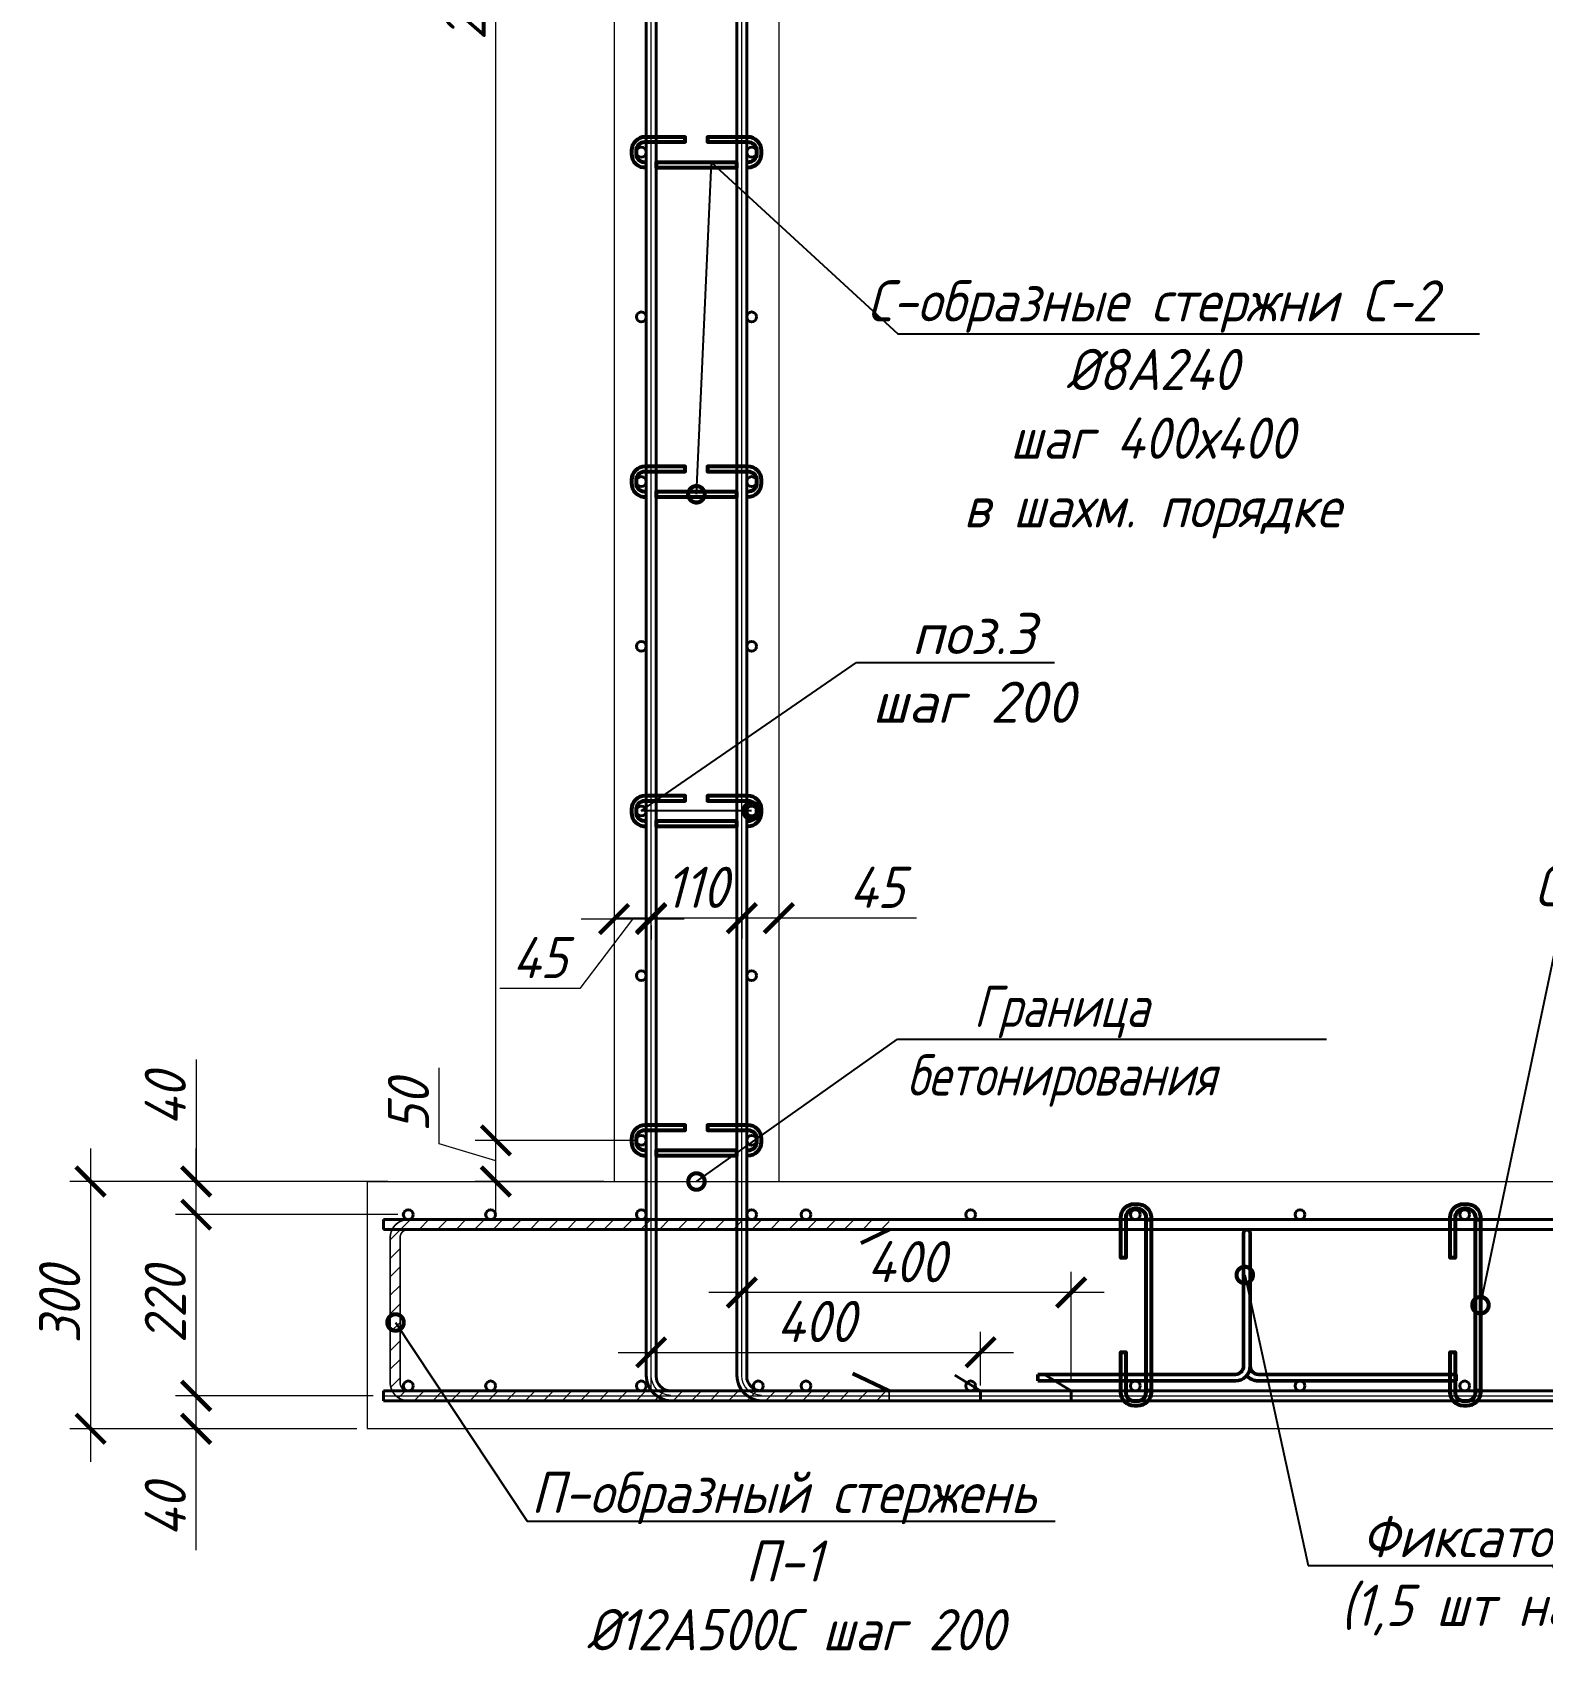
# Model space of a CAD drawing. Header units: millimetres. Extents: x 504091 to 2165846, y 135022 to 442887.
# Drawn here: x 1271961 to 1273794, y 234531 to 236512 of the extents above; entities that cross this region are included whole.
import ezdxf
from ezdxf import colors
from ezdxf.entities.mleader import LeaderData, LeaderLine
from ezdxf.math import Vec2, Vec3

# ---------------------------------------------------------------- set-up
doc = ezdxf.new("R2010")
doc.units = ezdxf.units.MM
doc.layers.get('Defpoints').update_dxf_attribs({"color": 255})
doc.layers.add('!Defpoints', color=255, linetype='Continuous', lineweight=5, plot=False)
for name, color, linetype, lineweight in [('Арматура 12', 26, 'Continuous', 50), ('К_Арматура 8', 134, 'Continuous', 50), ('КР_Арматура 12', 174, 'Continuous', 40), ('Монолит тонкий', 204, 'Continuous', 9), ('Размер', 7, 'Continuous', 13), ('Размеры КР', 164, 'Continuous', 9)]:
    doc.layers.add(name, color=color, linetype=linetype, lineweight=lineweight)
doc.layers.add('Контур', color=7, linetype='Continuous')
doc.styles.add('GOST 2.304_new', font='isocpeur.ttf', dxfattribs={"width": 0.9, "oblique": 15})
doc.linetypes.add('зигзаг', pattern='A,0.00254,-5.08,[131,ltypeshp.shx,S=5.08,R=0,X=-5.08,Y=0],-10.16,[131,ltypeshp.shx,S=5.08,R=180,X=5.08,Y=0],-5.08', length=20.32254)
doc.dimstyles.new('SPDS 1_20', dxfattribs={"dimscale": 20, "dimtxt": 2.5, "dimasz": 1.77, "dimexe": 1.25, "dimexo": 0.625, "dimtad": 1, "dimdec": 0, "dimrnd": 0.001, "dimtxsty": 'GOST 2.304_new', "dimblk": 'ARCHTICK', "dimcen": 2.5, "dimdle": 2, "dimclrt": 256, "dimadec": 0, "dimazin": 2, "dimtfac": 0.75, "dimtdec": 0, "dimtmove": 1, "dimatfit": 3, "dimfxl": 0, "dimtolj": 1, "dimlwd": 9, "dimlwe": 9, "dimarcsym": 0})

# ---------------------------------------------------------------- blocks, each defined once
blk = doc.blocks.new('_DotSmall')
at = {"color": 0, "linetype": 'ByBlock', "lineweight": 35, "const_width": 0.5}
blk.add_lwpolyline([(-0.0625, 0, 1), (0.0625, 0, 1)], format="xyb", close=True, dxfattribs=at)
blk = doc.blocks.new('A$C087e266e')
at = {"layer": 'К_Арматура 8', "ltscale": 40}
for p, q in [((-29.1, 68.4), (-29.1, -93.2)), ((-21.1, 68.4), (-21.1, -93.2)), ((-279.1, -103.2), (-39.1, -103.2)), ((-279.1, -103.2), (-279.1, -111.2)), ((-279.1, -111.2), (-39.1, -111.2)), ((228.9, -103.2), (-11.1, -103.2)), ((228.9, -111.2), (-11.1, -111.2)), ((228.9, -103.2), (228.9, -111.2))]:
    blk.add_line(p, q, dxfattribs=at)
for centre, radius, start, end in [((-25.1, 68.4), 4, 0, 180), ((-39.1, -93.2), 10, 270, 0), ((-11.1, -93.2), 18, 180, 270), ((-11.1, -93.2), 10, 180, 270), ((-39.1, -93.2), 18, 270, 321.0576)]:
    blk.add_arc(centre, radius, start, end, dxfattribs=at)
blk = doc.blocks.new('_ArchTick')
at = {"color": 0, "linetype": 'ByBlock', "const_width": 0.15}
blk.add_lwpolyline([(-0.5, -0.5), (0.5, 0.5)], dxfattribs=at)
blk = doc.blocks.new('*D2904')
at = {"layer": 'Defpoints', "color": 0, "lineweight": 20, "transparency": 16777216}
for p in [(1272159.5, 234856.1), (1272387.1, 234856.1), (1272367.1, 234816.1)]:
    blk.add_point(p, dxfattribs=at)
at = {"layer": 'Размеры КР', "color": 0, "lineweight": 9, "transparency": 16777216}
for p, q in [((1272159.5, 234776.1), (1272159.5, 234896.1)), ((1272374.6, 234856.1), (1272134.5, 234856.1)), ((1272354.6, 234816.1), (1272134.5, 234816.1)), ((1272159.5, 234668.7), (1272159.5, 234816.1))]:
    blk.add_line(p, q, dxfattribs=at)
at = {"layer": 'Размеры КР', "color": 0, "lineweight": 9, "transparency": 16777216, "xscale": 35.4, "yscale": 35.4, "zscale": 35.4}
for p, rotation in [((1272159.5, 234856.1), 90), ((1272159.5, 234816.1), 270)]:
    blk.add_blockref('_ArchTick', p, dxfattribs=dict(at, rotation=rotation))
at = {"layer": 'Размеры КР', "lineweight": 20, "transparency": 16777216, "insert": (1272122, 234717.1), "char_height": 50, "attachment_point": 5, "rotation": 90, "style": 'GOST 2.304_new'}
blk.add_mtext('\\A1;40', dxfattribs=at)
blk = doc.blocks.new('*D2905')
at = {"layer": 'Defpoints', "color": 0, "lineweight": 20, "transparency": 16777216}
for p in [(1272159.5, 235076.1), (1272417.1, 235076.1), (1272387.1, 234856.1)]:
    blk.add_point(p, dxfattribs=at)
at = {"layer": 'Размеры КР', "color": 0, "lineweight": 9, "transparency": 16777216}
for p, q in [((1272159.5, 234816.1), (1272159.5, 235116.1)), ((1272404.6, 235076.1), (1272134.5, 235076.1)), ((1272374.6, 234856.1), (1272134.5, 234856.1))]:
    blk.add_line(p, q, dxfattribs=at)
at = {"layer": 'Размеры КР', "color": 0, "lineweight": 9, "transparency": 16777216, "xscale": 35.4, "yscale": 35.4, "zscale": 35.4}
for p, rotation in [((1272159.5, 235076.1), 90), ((1272159.5, 234856.1), 270)]:
    blk.add_blockref('_ArchTick', p, dxfattribs=dict(at, rotation=rotation))
at = {"layer": 'Размеры КР', "lineweight": 20, "transparency": 16777216, "insert": (1272122, 234966.1), "char_height": 50, "attachment_point": 5, "rotation": 90, "style": 'GOST 2.304_new'}
blk.add_mtext('\\A1;220', dxfattribs=at)
blk = doc.blocks.new('*D2906')
at = {"layer": 'Defpoints', "color": 0, "lineweight": 20, "transparency": 16777216}
for p in [(1272159.5, 235116.3), (1272404.9, 235116.3), (1272417.1, 235076.1)]:
    blk.add_point(p, dxfattribs=at)
at = {"layer": 'Размеры КР', "color": 0, "lineweight": 9, "transparency": 16777216}
for p, q in [((1272159.5, 235264.5), (1272159.5, 235116.3)), ((1272159.5, 235036.1), (1272159.5, 235156.3)), ((1272392.4, 235116.3), (1272134.5, 235116.3)), ((1272404.6, 235076.1), (1272134.5, 235076.1))]:
    blk.add_line(p, q, dxfattribs=at)
at = {"layer": 'Размеры КР', "color": 0, "lineweight": 9, "transparency": 16777216, "xscale": 35.4, "yscale": 35.4, "zscale": 35.4}
for p, rotation in [((1272159.5, 235116.3), 90), ((1272159.5, 235076.1), 270)]:
    blk.add_blockref('_ArchTick', p, dxfattribs=dict(at, rotation=rotation))
at = {"layer": 'Размеры КР', "lineweight": 20, "transparency": 16777216, "insert": (1272122, 235216), "char_height": 50, "attachment_point": 5, "rotation": 90, "style": 'GOST 2.304_new'}
blk.add_mtext('\\A1;40', dxfattribs=at)
blk = doc.blocks.new('*D2907')
at = {"layer": 'Defpoints', "color": 0, "lineweight": 20, "transparency": 16777216}
for p in [(1272263.4, 235116.3), (1272031.2, 234816.1), (1272263.4, 234816.1)]:
    blk.add_point(p, dxfattribs=at)
at = {"layer": 'Размеры КР', "color": 0, "lineweight": 9, "transparency": 16777216}
for p, q in [((1272031.2, 235156.3), (1272031.2, 234776.1)), ((1272250.9, 235116.3), (1272006.2, 235116.3)), ((1272250.9, 234816.1), (1272006.2, 234816.1))]:
    blk.add_line(p, q, dxfattribs=at)
at = {"layer": 'Размеры КР', "color": 0, "lineweight": 9, "transparency": 16777216, "xscale": 35.4, "yscale": 35.4, "zscale": 35.4}
for p, rotation in [((1272031.2, 235116.3), 90), ((1272031.2, 234816.1), 270)]:
    blk.add_blockref('_ArchTick', p, dxfattribs=dict(at, rotation=rotation))
at = {"layer": 'Размеры КР', "lineweight": 20, "transparency": 16777216, "insert": (1271993.7, 234966.2), "char_height": 50, "attachment_point": 5, "rotation": 90, "style": 'GOST 2.304_new'}
blk.add_mtext('\\A1;300', dxfattribs=at)
blk = doc.blocks.new('*D2908')
at = {"layer": 'Defpoints', "color": 0, "lineweight": 20, "transparency": 16777216}
for p in [(1272822.1, 235446.4), (1272822.1, 235436.1), (1272867.1, 235446.4)]:
    blk.add_point(p, dxfattribs=at)
at = {"layer": 'Размеры КР', "color": 0, "lineweight": 9, "transparency": 16777216}
for p, q in [((1272907.1, 235436.1), (1272782.1, 235436.1)), ((1272822.1, 235433.9), (1272822.1, 235411.1)), ((1273034.5, 235436.1), (1272867.1, 235436.1)), ((1272867.1, 235433.9), (1272867.1, 235411.1))]:
    blk.add_line(p, q, dxfattribs=at)
at = {"layer": 'Размеры КР', "color": 0, "lineweight": 9, "transparency": 16777216, "xscale": 35.4, "yscale": 35.4, "zscale": 35.4, "rotation": 180}
blk.add_blockref('_ArchTick', (1272822.1, 235436.1), dxfattribs=at)
at = {"layer": 'Размеры КР', "color": 0, "lineweight": 9, "transparency": 16777216, "xscale": 35.4, "yscale": 35.4, "zscale": 35.4}
blk.add_blockref('_ArchTick', (1272867.1, 235436.1), dxfattribs=at)
at = {"layer": 'Размеры КР', "lineweight": 20, "transparency": 16777216, "insert": (1272986.1, 235473.6), "char_height": 50, "attachment_point": 5, "style": 'GOST 2.304_new'}
blk.add_mtext('\\A1;45', dxfattribs=at)
blk = doc.blocks.new('*D2909')
at = {"layer": 'Defpoints', "color": 0, "lineweight": 20, "transparency": 16777216}
for p in [(1272712.1, 235439.9), (1272712.1, 235436.1), (1272822.1, 235446.4)]:
    blk.add_point(p, dxfattribs=at)
at = {"layer": 'Размеры КР', "color": 0, "lineweight": 9, "transparency": 16777216}
for p, q in [((1272862.1, 235436.1), (1272672.1, 235436.1)), ((1272822.1, 235433.9), (1272822.1, 235411.1)), ((1272712.1, 235427.4), (1272712.1, 235411.1))]:
    blk.add_line(p, q, dxfattribs=at)
at = {"layer": 'Размеры КР', "color": 0, "lineweight": 9, "transparency": 16777216, "xscale": 35.4, "yscale": 35.4, "zscale": 35.4, "rotation": 180}
blk.add_blockref('_ArchTick', (1272712.1, 235436.1), dxfattribs=at)
at = {"layer": 'Размеры КР', "color": 0, "lineweight": 9, "transparency": 16777216, "xscale": 35.4, "yscale": 35.4, "zscale": 35.4}
blk.add_blockref('_ArchTick', (1272822.1, 235436.1), dxfattribs=at)
at = {"layer": 'Размеры КР', "lineweight": 20, "transparency": 16777216, "insert": (1272767.1, 235473.6), "char_height": 50, "attachment_point": 5, "style": 'GOST 2.304_new'}
blk.add_mtext('\\A1;110', dxfattribs=at)
blk = doc.blocks.new('*D2910')
at = {"layer": 'Defpoints', "color": 0, "lineweight": 20, "transparency": 16777216}
for p in [(1272667.1, 235442.4), (1272667.1, 235435.1), (1272712.1, 235438.9)]:
    blk.add_point(p, dxfattribs=at)
at = {"layer": 'Размеры КР', "color": 0, "lineweight": 9, "transparency": 16777216}
for p, q in [((1272689.6, 235435.1), (1272625.3, 235350.8)), ((1272752.1, 235435.1), (1272627.1, 235435.1)), ((1272667.1, 235429.9), (1272667.1, 235410.1)), ((1272712.1, 235426.4), (1272712.1, 235410.1)), ((1272625.3, 235350.8), (1272528.4, 235350.8))]:
    blk.add_line(p, q, dxfattribs=at)
at = {"layer": 'Размеры КР', "color": 0, "lineweight": 9, "transparency": 16777216, "xscale": 35.4, "yscale": 35.4, "zscale": 35.4, "rotation": 180}
blk.add_blockref('_ArchTick', (1272667.1, 235435.1), dxfattribs=at)
at = {"layer": 'Размеры КР', "color": 0, "lineweight": 9, "transparency": 16777216, "xscale": 35.4, "yscale": 35.4, "zscale": 35.4}
blk.add_blockref('_ArchTick', (1272712.1, 235435.1), dxfattribs=at)
at = {"layer": 'Размеры КР', "lineweight": 20, "transparency": 16777216, "insert": (1272576.8, 235388.3), "char_height": 50, "attachment_point": 5, "style": 'GOST 2.304_new'}
blk.add_mtext('\\A1;45', dxfattribs=at)
blk = doc.blocks.new('*D2911')
at = {"layer": 'Defpoints', "color": 0, "lineweight": 20, "transparency": 16777216}
for p in [(1272523.5, 235166.3), (1272706.1, 235166.3), (1272667.1, 235116.3)]:
    blk.add_point(p, dxfattribs=at)
at = {"layer": 'Размеры КР', "color": 0, "lineweight": 9, "transparency": 16777216}
for p, q in [((1272454.8, 235162), (1272454.8, 235254.4)), ((1272523.5, 235076.3), (1272523.5, 235206.3)), ((1272523.5, 235141.3), (1272454.8, 235162)), ((1272693.6, 235166.3), (1272498.5, 235166.3)), ((1272654.6, 235116.3), (1272498.5, 235116.3))]:
    blk.add_line(p, q, dxfattribs=at)
at = {"layer": 'Размеры КР', "color": 0, "lineweight": 9, "transparency": 16777216, "xscale": 35.4, "yscale": 35.4, "zscale": 35.4}
for p, rotation in [((1272523.5, 235166.3), 90), ((1272523.5, 235116.3), 270)]:
    blk.add_blockref('_ArchTick', p, dxfattribs=dict(at, rotation=rotation))
at = {"layer": 'Размеры КР', "lineweight": 20, "transparency": 16777216, "insert": (1272417.3, 235208.2), "char_height": 50, "attachment_point": 5, "rotation": 90, "style": 'GOST 2.304_new'}
blk.add_mtext('\\A1;50', dxfattribs=at)
blk = doc.blocks.new('*D2912')
at = {"layer": 'Defpoints', "color": 0, "lineweight": 20, "transparency": 16777216}
for p in [(1272523.5, 238166.3), (1272700.1, 238166.3), (1272706.1, 235166.3)]:
    blk.add_point(p, dxfattribs=at)
at = {"layer": 'Размеры КР', "color": 0, "lineweight": 9, "transparency": 16777216}
for p, q in [((1272523.5, 235126.3), (1272523.5, 238206.3)), ((1272687.6, 238166.3), (1272498.5, 238166.3)), ((1272693.6, 235166.3), (1272498.5, 235166.3))]:
    blk.add_line(p, q, dxfattribs=at)
at = {"layer": 'Размеры КР', "color": 0, "lineweight": 9, "transparency": 16777216, "xscale": 35.4, "yscale": 35.4, "zscale": 35.4}
for p, rotation in [((1272523.5, 238166.3), 90), ((1272523.5, 235166.3), 270)]:
    blk.add_blockref('_ArchTick', p, dxfattribs=dict(at, rotation=rotation))
at = {"layer": 'Размеры КР', "lineweight": 20, "transparency": 16777216, "insert": (1272486, 236666.3), "char_height": 50, "attachment_point": 5, "rotation": 90, "style": 'GOST 2.304_new'}
blk.add_mtext('\\A1;200х15=3000', dxfattribs=at)
blk = doc.blocks.new('*D2925')
at = {"layer": 'Defpoints', "color": 0, "lineweight": 20, "transparency": 16777216}
for p in [(1272822.1, 234981.5), (1272822.1, 234919.4), (1273222.1, 234862.1)]:
    blk.add_point(p, dxfattribs=at)
at = {"layer": 'Контур', "color": 0, "lineweight": 9, "transparency": 16777216}
for p, q in [((1272822.1, 234931.9), (1272822.1, 235006.5)), ((1273222.1, 234874.6), (1273222.1, 235006.5)), ((1273262.1, 234981.5), (1272782.1, 234981.5))]:
    blk.add_line(p, q, dxfattribs=at)
at = {"layer": 'Контур', "color": 0, "lineweight": 9, "transparency": 16777216, "xscale": 35.4, "yscale": 35.4, "zscale": 35.4, "rotation": 180}
blk.add_blockref('_ArchTick', (1272822.1, 234981.5), dxfattribs=at)
at = {"layer": 'Контур', "color": 0, "lineweight": 9, "transparency": 16777216, "xscale": 35.4, "yscale": 35.4, "zscale": 35.4}
blk.add_blockref('_ArchTick', (1273222.1, 234981.5), dxfattribs=at)
at = {"layer": 'Контур', "lineweight": 20, "transparency": 16777216, "insert": (1273022.1, 235019), "char_height": 50, "attachment_point": 5, "style": 'GOST 2.304_new'}
blk.add_mtext('\\A1;400', dxfattribs=at)
blk = doc.blocks.new('*D2926')
at = {"layer": 'Defpoints', "color": 0, "lineweight": 20, "transparency": 16777216}
for p in [(1272712.1, 234903), (1273112.1, 234908.9), (1273112.1, 234856.1)]:
    blk.add_point(p, dxfattribs=at)
at = {"layer": 'Контур', "color": 0, "lineweight": 9, "transparency": 16777216}
for p, q in [((1272712.1, 234915.5), (1272712.1, 234933.9)), ((1273112.1, 234868.6), (1273112.1, 234933.9)), ((1272672.1, 234908.9), (1273152.1, 234908.9))]:
    blk.add_line(p, q, dxfattribs=at)
at = {"layer": 'Контур', "color": 0, "lineweight": 9, "transparency": 16777216, "xscale": 35.4, "yscale": 35.4, "zscale": 35.4, "rotation": 180}
blk.add_blockref('_ArchTick', (1272712.1, 234908.9), dxfattribs=at)
at = {"layer": 'Контур', "color": 0, "lineweight": 9, "transparency": 16777216, "xscale": 35.4, "yscale": 35.4, "zscale": 35.4}
blk.add_blockref('_ArchTick', (1273112.1, 234908.9), dxfattribs=at)
at = {"layer": 'Контур', "lineweight": 20, "transparency": 16777216, "insert": (1272912.1, 234946.4), "char_height": 50, "attachment_point": 5, "style": 'GOST 2.304_new'}
blk.add_mtext('\\A1;400', dxfattribs=at)

msp = doc.modelspace()

# ---------------------------------------------------------------- hatches: boundary and pattern name
at = {"layer": 'Размер', "lineweight": 13, "transparency": 33554687}
h = msp.add_hatch(dxfattribs=at)
h.set_pattern_fill('ANSI31', color=256, scale=5)
h.set_pattern_definition([(45, (225339.935, 27105.381), (-11.22532015, 11.22532015), [])])
edge = h.paths.add_edge_path()
edge.add_line((1273001.2811, 235070.1307), (1272417.079, 235070.1307))
edge.add_arc((1272417.079, 235048.2307), 21.9, 450, 540)
edge.add_line((1272395.179, 235048.2307), (1272395.179, 234872.0307))
edge.add_arc((1272417.079, 234872.0307), 21.9, 540, 630)
edge.add_line((1272417.079, 234850.1307), (1273001.2811, 234850.1307))
edge.add_line((1273001.2811, 234850.1307), (1273001.2811, 234862.1307))
edge.add_line((1273001.2811, 234862.1307), (1272417.079, 234862.1307))
edge.add_arc((1272417.079, 234872.0307), 9.9, 180, 270, ccw=False)
edge.add_line((1272407.179, 234872.0307), (1272407.179, 235048.2307))
edge.add_arc((1272417.079, 235048.2307), 9.9, 90, 180, ccw=False)
edge.add_line((1272417.079, 235058.1307), (1273001.2811, 235058.1307))
edge.add_line((1273001.2811, 235058.1307), (1273001.2811, 235070.1307))

# ---------------------------------------------------------------- linework, layer by layer
at = {"layer": '!Defpoints', "lineweight": 15, "ltscale": 100}
msp.add_line((1272712.0874, 234860.5978), (1272712.0874, 238286.3338), dxfattribs=at)
for points in [[(1272736.0874, 234856.6158, -0.414213562), (1272712.0874, 234880.6158), (1272712.0874, 238286.3338)], [(1272846.0874, 234856.6158, -0.414213562), (1272822.0874, 234880.6158), (1272822.0874, 238286.3338)], [(1272387.0874, 234856.1307), (1279701.5007, 234856.1307, 0.414213562), (1279721.5007, 234876.1307), (1279721.5007, 238056.3338)]]:
    msp.add_lwpolyline(points, format="xyb", dxfattribs=at)
at = {"layer": 'Арматура 12', "lineweight": 53, "ltscale": 20}
for p, q in [((1273001.2811, 235058.1307), (1272966.7607, 235041.3192)), ((1273001.2811, 234862.1307), (1272957.0073, 234883.1577))]:
    msp.add_line(p, q, dxfattribs=at)
for points in [[(1272706.0874, 236354.0168, -0.460305877), (1272694.0874, 236364.4112), (1272694.0874, 236368.2565, -0.414213562), (1272704.5874, 236378.7565), (1272753.503, 236378.7565), (1272753.503, 236384.7565), (1272704.5874, 236384.7565, 0.414213562), (1272688.0874, 236368.2565), (1272688.0874, 236364.4112, 0.441038441), (1272706.0874, 236347.9624, 0.242110317)], [(1272828.0874, 236347.9112), (1272829.5874, 236347.9112, 0.414213562), (1272846.0874, 236364.4112), (1272846.0874, 236368.2565, 0.414213562), (1272829.5874, 236384.7565), (1272780.6575, 236384.7565), (1272780.6575, 236378.7565), (1272829.5874, 236378.7565, -0.414213562), (1272840.0874, 236368.2565), (1272840.0874, 236364.4112, -0.414213562), (1272829.5874, 236353.9112), (1272828.0874, 236353.9112)], [(1272706.0874, 235954.0168, -0.460305877), (1272694.0874, 235964.4112), (1272694.0874, 235968.2565, -0.414213562), (1272704.5874, 235978.7565), (1272753.503, 235978.7565), (1272753.503, 235984.7565), (1272704.5874, 235984.7565, 0.414213562), (1272688.0874, 235968.2565), (1272688.0874, 235964.4112, 0.441038441), (1272706.0874, 235947.9624, 0.242110317)], [(1272828.0874, 235947.9112), (1272829.5874, 235947.9112, 0.414213562), (1272846.0874, 235964.4112), (1272846.0874, 235968.2565, 0.414213562), (1272829.5874, 235984.7565), (1272780.6575, 235984.7565), (1272780.6575, 235978.7565), (1272829.5874, 235978.7565, -0.414213562), (1272840.0874, 235968.2565), (1272840.0874, 235964.4112, -0.414213562), (1272829.5874, 235953.9112), (1272828.0874, 235953.9112)], [(1272706.0874, 235554.0168, -0.460305877), (1272694.0874, 235564.4112), (1272694.0874, 235568.2565, -0.414213562), (1272704.5874, 235578.7565), (1272753.503, 235578.7565), (1272753.503, 235584.7565), (1272704.5874, 235584.7565, 0.414213562), (1272688.0874, 235568.2565), (1272688.0874, 235564.4112, 0.441038441), (1272706.0874, 235547.9624, 0.242110317)], [(1272828.0874, 235547.9112), (1272829.5874, 235547.9112, 0.414213562), (1272846.0874, 235564.4112), (1272846.0874, 235568.2565, 0.414213562), (1272829.5874, 235584.7565), (1272780.6575, 235584.7565), (1272780.6575, 235578.7565), (1272829.5874, 235578.7565, -0.414213562), (1272840.0874, 235568.2565), (1272840.0874, 235564.4112, -0.414213562), (1272829.5874, 235553.9112), (1272828.0874, 235553.9112)], [(1272706.0874, 235154.0168, -0.460305877), (1272694.0874, 235164.4112), (1272694.0874, 235168.2565, -0.414213562), (1272704.5874, 235178.7565), (1272753.503, 235178.7565), (1272753.503, 235184.7565), (1272704.5874, 235184.7565, 0.414213562), (1272688.0874, 235168.2565), (1272688.0874, 235164.4112, 0.441038441), (1272706.0874, 235147.9624, 0.242110317)], [(1272828.0874, 235147.9112), (1272829.5874, 235147.9112, 0.414213562), (1272846.0874, 235164.4112), (1272846.0874, 235168.2565, 0.414213562), (1272829.5874, 235184.7565), (1272780.6575, 235184.7565), (1272780.6575, 235178.7565), (1272829.5874, 235178.7565, -0.414213562), (1272840.0874, 235168.2565), (1272840.0874, 235164.4112, -0.414213562), (1272829.5874, 235153.9112), (1272828.0874, 235153.9112)], [(1273313.2284, 235070.1307, 0.468919726), (1273302.7284, 235083.0346), (1273298.8831, 235083.0346, 0.414213562), (1273288.3831, 235072.5346), (1273288.3831, 235023.619), (1273282.3831, 235023.619), (1273282.3831, 235072.5346, -0.414213562), (1273298.8831, 235089.0346), (1273302.7284, 235089.0346, -0.450955437), (1273319.2284, 235070.1307, -0.242110317)], [(1273713.2284, 235070.1307, 0.468919726), (1273702.7284, 235083.0346), (1273698.8831, 235083.0346, 0.414213562), (1273688.3831, 235072.5346), (1273688.3831, 235023.619), (1273682.3831, 235023.619), (1273682.3831, 235072.5346, -0.414213562), (1273698.8831, 235089.0346), (1273702.7284, 235089.0346, -0.450955437), (1273719.2284, 235070.1307, -0.242110317)], [(1273319.2284, 234862.1307), (1273319.2284, 234860.3746, -0.414213562), (1273302.7284, 234843.8746), (1273298.8831, 234843.8746, -0.414213562), (1273282.3831, 234860.3746), (1273282.3831, 234909.3045), (1273288.3831, 234909.3045), (1273288.3831, 234860.3746, 0.414213562), (1273298.8831, 234849.8746), (1273302.7284, 234849.8746, 0.414213562), (1273313.2284, 234860.3746), (1273313.2284, 234862.1307)], [(1273719.2284, 234862.1307), (1273719.2284, 234860.3746, -0.414213562), (1273702.7284, 234843.8746), (1273698.8831, 234843.8746, -0.414213562), (1273682.3831, 234860.3746), (1273682.3831, 234909.3045), (1273688.3831, 234909.3045), (1273688.3831, 234860.3746, 0.414213562), (1273698.8831, 234849.8746), (1273702.7284, 234849.8746, 0.414213562), (1273713.2284, 234860.3746), (1273713.2284, 234862.1307)]]:
    msp.add_lwpolyline(points, format="xyb", dxfattribs=at)
for points in [[(1272816.0874, 236353.9112), (1272718.0874, 236353.9112), (1272718.0874, 236347.9112), (1272816.0874, 236347.9112)], [(1272816.0874, 235953.9112), (1272718.0874, 235953.9112), (1272718.0874, 235947.9112), (1272816.0874, 235947.9112)], [(1272816.0874, 235553.9112), (1272718.0874, 235553.9112), (1272718.0874, 235547.9112), (1272816.0874, 235547.9112)], [(1272816.0874, 235153.9112), (1272718.0874, 235153.9112), (1272718.0874, 235147.9112), (1272816.0874, 235147.9112)], [(1273313.2284, 234862.1307), (1273313.2284, 235070.1307), (1273319.2284, 235070.1307), (1273319.2284, 234862.1307)], [(1273713.2284, 234862.1307), (1273713.2284, 235070.1307), (1273719.2284, 235070.1307), (1273719.2284, 234862.1307)]]:
    msp.add_lwpolyline(points, close=True, dxfattribs=at)
msp.add_lwpolyline([(1273001.2811, 235070.1307, 2, 2, 0), (1272417.079, 235070.1307, 2, 2, 0.414213562), (1272395.179, 235048.2307, 2, 2, 0), (1272395.179, 234872.0307, 2, 2, 0.414213562), (1272417.079, 234850.1307, 2, 2, 0), (1273001.2811, 234850.1307, 2, 2, 0), (1273001.2811, 234862.1307, 2, 2, 0), (1272417.079, 234862.1307, 2, 2, -0.414213562), (1272407.179, 234872.0307, 2, 2, 0), (1272407.179, 235048.2307, 2, 2, -0.414213562), (1272417.079, 235058.1307, 2, 2, 0), (1273001.2811, 235058.1307, 0, 0, 0)], format="xyseb", close=True, dxfattribs=at)
at = {"layer": 'КР_Арматура 12', "ltscale": 12}
for p, q in [((1272387.0874, 235070.1307), (1274626.0874, 235070.1307)), ((1272387.0874, 235070.1307), (1272387.0874, 235058.1307)), ((1272387.0874, 235058.1307), (1272387.0874, 235070.1307)), ((1274626.0874, 235070.1307), (1272387.0874, 235070.1307)), ((1272387.0874, 235058.1307), (1274626.0874, 235058.1307)), ((1274626.0874, 235058.1307), (1272387.0874, 235058.1307)), ((1273112.0874, 234862.1307), (1273080.8062, 234881.2633)), ((1273222.0874, 234862.1307), (1273190.8062, 234881.2633)), ((1272387.0874, 234862.1307), (1274608.0877, 234862.1307)), ((1272387.0874, 234862.1307), (1272387.0874, 234850.1307)), ((1272586.249, 234862.1307), (1272387.0874, 234862.1307)), ((1272387.0874, 234850.1307), (1272387.0874, 234862.1307)), ((1273222.0874, 234862.1307), (1273222.0874, 234850.1307)), ((1272586.249, 234850.1307), (1272387.0874, 234850.1307))]:
    msp.add_line(p, q, dxfattribs=at)
for points in [[(1272736.0874, 234850.1307, -0.40291951), (1272706.0874, 234880.6158), (1272706.0874, 238286.3338)], [(1272736.0874, 234862.1307, -0.414213562), (1272718.0874, 234880.1307), (1272718.0874, 238286.3338)], [(1272846.0874, 234850.1307, -0.40291951), (1272816.0874, 234880.6158), (1272816.0874, 238286.3338)], [(1272846.0874, 234862.1307, -0.414213562), (1272828.0874, 234880.1307), (1272828.0874, 238286.3338)], [(1272387.0874, 234850.1307), (1279707.5007, 234850.1307, 0.414213562), (1279727.5007, 234870.1307), (1279727.5007, 238056.3338)]]:
    msp.add_lwpolyline(points, format="xyb", dxfattribs=at)
msp.add_lwpolyline([(1273112.0874, 234862.1307), (1273112.0874, 234850.1307)], dxfattribs=at)
for centre in [(1272700.0874, 236366.3338), (1272834.0874, 236366.3338), (1272700.0874, 236166.3338), (1272834.0874, 236166.3338), (1272700.0874, 235966.3338), (1272834.0874, 235966.3338), (1272700.0874, 235766.3338), (1272834.0874, 235766.3338), (1272700.0874, 235566.3338), (1272834.0874, 235566.3338), (1272700.0874, 235366.3338), (1272834.0874, 235366.3338), (1272700.0874, 235166.3338), (1272834.0874, 235166.3338), (1272417.0874, 235076.1307), (1272517.0874, 235076.1307), (1272700.1252, 235076.1307), (1272834.0874, 235076.1307), (1272900.0874, 235076.1307), (1273100.0874, 235076.1307), (1273300.0874, 235076.1307), (1273500.0874, 235076.1307), (1273700.0874, 235076.1307), (1272417.0874, 234868.1307), (1272517.0874, 234868.1307), (1272700.1252, 234868.1307), (1272842.0967, 234868.1307), (1272900.0874, 234868.1307), (1273100.0874, 234868.1307), (1273300.0874, 234868.1307), (1273500.0874, 234868.1307), (1273700.0874, 234868.1307)]:
    msp.add_circle(centre, 6, dxfattribs=at)
at = {"layer": 'Монолит тонкий', "lineweight": 13, "ltscale": 100}
for p, q in [((1272667.0874, 238306.3338), (1272667.0874, 235116.3338)), ((1272867.0874, 238306.3338), (1272867.0874, 235116.3338)), ((1272367.0874, 235116.3338), (1272667.0874, 235116.3338)), ((1272367.0874, 235116.3338), (1272367.0874, 234816.3338)), ((1272367.0874, 234816.3338), (1280066.5007, 234816.3338))]:
    msp.add_line(p, q, dxfattribs=at)
msp.add_lwpolyline([(1272867.0874, 235116.3338), (1274587.0874, 235116.3338), (1274587.0874, 235316.3338), (1274887.0874, 235316.3338), (1274887.0874, 235513.3338), (1275187.0874, 235513.3338), (1275187.0874, 235710.3338), (1275487.0874, 235710.3338), (1275487.0874, 235907.3338), (1275787.0874, 235907.3338)], dxfattribs=at)
at = {"layer": 'Размеры КР', "linetype": 'зигзаг', "lineweight": 20}
msp.add_line((1272667.0874, 235116.3338), (1272867.0874, 235116.3338), dxfattribs=at)

# ---------------------------------------------------------------- block references
at = {"layer": 'Размеры КР', "lineweight": 20, "xscale": -1}
msp.add_blockref('A$C087e266e', (1273410.451, 234985.3409), dxfattribs=at)

# ---------------------------------------------------------------- dimensions: what is measured, and where the dimension line sits
at = {"layer": 'Контур', "lineweight": 20}
dim = msp.add_linear_dim(base=(1272822.0874, 234981.5316), p1=(1273222.0874, 234862.1307), p2=(1272822.0874, 234919.4402), dimstyle='SPDS 1_20', dxfattribs=at)
dim.commit()
dim.dimension.update_dxf_attribs({"geometry": '*D2925', "text_midpoint": (1273022.0874, 234981.5316), "dimtype": 160})
dim = msp.add_linear_dim(base=(1273112.0874, 234908.8735), p1=(1272712.0874, 234902.9809), p2=(1273112.0874, 234856.1307), dimstyle='SPDS 1_20', dxfattribs=at)
dim.commit()
dim.dimension.update_dxf_attribs({"geometry": '*D2926', "text_midpoint": (1272912.0874, 234946.3735)})
at = {"layer": 'Размеры КР', "lineweight": 20}
dim = msp.add_linear_dim(base=(1272523.5385, 238166.3338), p1=(1272706.0874, 235166.3339), p2=(1272700.0874, 238166.3338), angle=90, text='200х15=<>', dimstyle='SPDS 1_20', dxfattribs=at)
dim.commit()
dim.dimension.update_dxf_attribs({"geometry": '*D2912', "text_midpoint": (1272486.0385, 236666.3339)})
for base, p1, p2, angle, picture, middle in [((1272712.0874, 235436.1245), (1272822.0874, 235446.3602), (1272712.0874, 235439.9231), 180, '*D2909', (1272767.0874, 235473.6245)), ((1272523.5385, 235166.3339), (1272667.0874, 235116.3338), (1272706.0874, 235166.3339), 90, '*D2911', (1272417.2885, 235174.4589)), ((1272031.1803, 234816.141), (1272263.4179, 235116.3338), (1272263.4179, 234816.141), 90, '*D2907', (1271993.6803, 234966.2374)), ((1272159.471, 235076.1307), (1272387.0874, 234856.1307), (1272417.0874, 235076.1307), 90, '*D2905', (1272121.971, 234966.1307))]:
    dim = msp.add_linear_dim(base=base, p1=p1, p2=p2, angle=angle, dimstyle='SPDS 1_20', dxfattribs=at)
    dim.commit()
    dim.dimension.update_dxf_attribs({"geometry": picture, "text_midpoint": middle})
for base, p1, p2, angle, picture, middle in [((1272822.0874, 235436.1245), (1272867.0874, 235446.3602), (1272822.0874, 235446.3602), 180, '*D2908', (1272986.0518, 235382.631)), ((1272667.0874, 235435.1245), (1272712.0874, 235438.9231), (1272667.0874, 235442.4211), 180, '*D2910', (1272612.7894, 235350.8017)), ((1272159.471, 235116.3338), (1272417.0874, 235076.1307), (1272404.8647, 235116.3338), 90, '*D2906', (1272159.471, 235216.043)), ((1272159.471, 234856.1307), (1272367.0874, 234816.141), (1272387.0874, 234856.1307), 90, '*D2904', (1272150.9788, 234717.1466))]:
    dim = msp.add_linear_dim(base=base, p1=p1, p2=p2, angle=angle, dimstyle='SPDS 1_20', dxfattribs=at)
    dim.commit()
    dim.dimension.update_dxf_attribs({"geometry": picture, "text_midpoint": middle, "dimtype": 160})

# ---------------------------------------------------------------- leaders
at = {"layer": 'Размер', "ltscale": 20}
ml = msp.add_multileader_mtext('Standard', dxfattribs=at)
ml.set_content('\\A1;С-образные стержни С-2 %%C8А240\\Pшаг 400х400\\Pв шахм. порядке ', color=256, style='GOST 2.304_new')
ml.set_leader_properties()
ml.set_arrow_properties(name='DOTSMALL')
ml.build(insert=Vec2(0, 0))
ml.multileader.update_dxf_attribs({"text_left_attachment_type": 6, "text_right_attachment_type": 6, "arrow_head_size": 40})
ctx = ml.context
ctx.base_point, ctx.char_height, ctx.arrow_head_size, ctx.landing_gap_size, ctx.plane_origin = Vec3(1273019.5261, 236145.7986), 50, 40, 0, Vec3(1270755.907, 265351.9827)
ctx.left_attachment, ctx.right_attachment, ctx.text_align_type = 6, 6, 1
notes = []
notes.append((ctx, [(1, (1, 1, 0), (1273011.5261, 236145.7986), (1, 0), 8, [(0, [(1272767.0434, 235950.903), (1272785.4861, 236353.7887)], 0, [])])]))
ctx.mtext.insert, ctx.mtext.rotation, ctx.mtext.width, ctx.mtext.alignment, ctx.mtext.flow_direction = Vec3(1273320.4685, 236210.7986), 6.283185307, 691.770084, 2, 5
ml = msp.add_multileader_mtext('Standard', dxfattribs=at)
ml.set_content('\\A1;{\\W1;поз.3\\Pшаг 200}', color=256, style='GOST 2.304_new')
ml.set_leader_properties()
ml.set_arrow_properties(name='DOTSMALL')
ml.build(insert=Vec2(0, 0))
ml.multileader.update_dxf_attribs({"text_left_attachment_type": 6, "text_right_attachment_type": 6, "dogleg_length": 4, "arrow_head_size": 40})
ctx = ml.context
ctx.base_point, ctx.char_height, ctx.arrow_head_size, ctx.landing_gap_size, ctx.plane_origin = Vec3(1272969.6452, 235746.812), 50, 40, 0, Vec3(1227322.0288, 526351.1538)
ctx.left_attachment, ctx.right_attachment, ctx.text_align_type = 6, 6, 1
notes.append((ctx, [(1, (1, 1, 0), (1272961.6452, 235746.812), (1, 0), 8, [(0, [(1272834.0874, 235566.3338), (1272700.0874, 235566.3338)], 0, [])])]))
ctx.mtext.insert, ctx.mtext.rotation, ctx.mtext.width, ctx.mtext.alignment, ctx.mtext.flow_direction = Vec3(1273103.533, 235806.812), 6.283185307, 511.854399, 2, 5
ml = msp.add_multileader_mtext('Standard', dxfattribs=at)
ml.set_content('\\A1;С-образные стержни С-1 %%C8А240\\Pшаг 400х400\\Pв шахм. порядке ', color=256, style='GOST 2.304_new')
ml.set_leader_properties()
ml.set_arrow_properties(name='DOTSMALL')
ml.build(insert=Vec2(0, 0))
ml.multileader.update_dxf_attribs({"text_left_attachment_type": 6, "text_right_attachment_type": 6, "arrow_head_size": 40})
ctx = ml.context
ctx.base_point, ctx.char_height, ctx.arrow_head_size, ctx.landing_gap_size, ctx.plane_origin = Vec3(1273826.0002, 235435.6034), 50, 40, 0, Vec3(1271562.3811, 264641.7874)
ctx.left_attachment, ctx.right_attachment, ctx.text_align_type = 6, 6, 1
notes.append((ctx, [(1, (1, 1, 0), (1273818.0002, 235435.6034), (1, 0), 8, [(1, [(1273719.2284, 234966.1307)], 0, [])])]))
ctx.mtext.insert, ctx.mtext.rotation, ctx.mtext.width, ctx.mtext.alignment, ctx.mtext.flow_direction = Vec3(1274126.9426, 235500.6034), 6.283185307, 691.770084, 2, 5
ml = msp.add_multileader_mtext('Standard', dxfattribs=at)
ml.set_content('\\A1;{\\W0.8;Граница бетонирования}', color=256, style='GOST 2.304_new')
ml.set_leader_properties()
ml.set_arrow_properties(name='DOTSMALL')
ml.build(insert=Vec2(0, 0))
ml.multileader.update_dxf_attribs({"text_left_attachment_type": 6, "text_right_attachment_type": 6, "arrow_head_size": 40})
ctx = ml.context
ctx.base_point, ctx.char_height, ctx.arrow_head_size, ctx.landing_gap_size, ctx.plane_origin = Vec3(1273019.3797, 235289.1086), 50, 40, 0, Vec3(1249732.4277, 380596.52)
ctx.left_attachment, ctx.right_attachment, ctx.text_align_type = 6, 6, 1
notes.append((ctx, [(1, (1, 1, 0), (1273011.3797, 235289.1086), (1, 0), 8, [(0, [(1272767.0874, 235116.3338)], 0, [])])]))
ctx.mtext.insert, ctx.mtext.rotation, ctx.mtext.width, ctx.mtext.alignment, ctx.mtext.flow_direction = Vec3(1273210.0784, 235354.1086), 6.283185307, 507.773837, 2, 5
ml = msp.add_multileader_mtext('Standard', dxfattribs=at)
ml.set_content('\\A1;Фиксатор Ф-1 \\P(1,5 шт на 1 м²)', color=256, style='GOST 2.304_new')
ml.set_leader_properties()
ml.set_arrow_properties(name='DOTSMALL')
ml.build(insert=Vec2(0, 0))
ml.multileader.update_dxf_attribs({"text_left_attachment_type": 6, "text_right_attachment_type": 6, "arrow_head_size": 40})
ctx = ml.context
ctx.base_point, ctx.char_height, ctx.arrow_head_size, ctx.landing_gap_size, ctx.plane_origin = Vec3(1273517.9178, 234650.0396), 50, 40, 0, Vec3(1274424.1242, 263933.6099)
ctx.left_attachment, ctx.right_attachment, ctx.text_align_type = 6, 6, 1
notes.append((ctx, [(0, (1, 1, 0), (1273509.9178, 234650.0396), (1, 0), 8, [(1, [(1273433.0056, 235002.8272)], 0, [])])]))
ctx.mtext.insert, ctx.mtext.width, ctx.mtext.alignment, ctx.mtext.flow_direction = Vec3(1273768.7768, 234710.0396), 543.43425, 2, 5
ml = msp.add_multileader_mtext('Standard', dxfattribs=at)
ml.set_content('\\A1;П-образный стержень П-1\\P %%C12А500С шаг 200', color=256, style='GOST 2.304_new')
ml.set_leader_properties()
ml.set_arrow_properties(name='DOTSMALL')
ml.build(insert=Vec2(0, 0))
ml.multileader.update_dxf_attribs({"text_left_attachment_type": 6, "text_right_attachment_type": 6, "arrow_head_size": 40})
ctx = ml.context
ctx.base_point, ctx.char_height, ctx.arrow_head_size, ctx.landing_gap_size, ctx.plane_origin = Vec3(1272569.5505, 234703.7884), 50, 40, 0, Vec3(1269607.198, 264462.6604)
ctx.left_attachment, ctx.right_attachment, ctx.text_align_type = 6, 6, 1
notes.append((ctx, [(1, (1, 1, 0), (1272561.5505, 234703.7884), (1, 0), 8, [(1, [(1272401.6202, 234945.1685)], 0, [])])]))
ctx.mtext.insert, ctx.mtext.rotation, ctx.mtext.width, ctx.mtext.alignment, ctx.mtext.flow_direction = Vec3(1272873.0441, 234763.7884), 6.283185307, 627.027399, 2, 5
for ctx, leaders in notes:
    for number, flags, end, landing, length, lines in leaders:
        leader = LeaderData()
        leader.index, (leader.has_last_leader_line, leader.has_dogleg_vector, leader.attachment_direction) = number, flags
        leader.last_leader_point, leader.dogleg_vector, leader.dogleg_length = Vec3(end), Vec3(landing), length
        for number, points, colour, breaks in lines:
            line = LeaderLine()
            line.index, line.vertices, line.color, line.breaks = number, Vec3.list(points), colors.encode_raw_color(colour), breaks
            leader.lines.append(line)
        ctx.leaders.append(leader)

doc.saveas('drawing.dxf')
